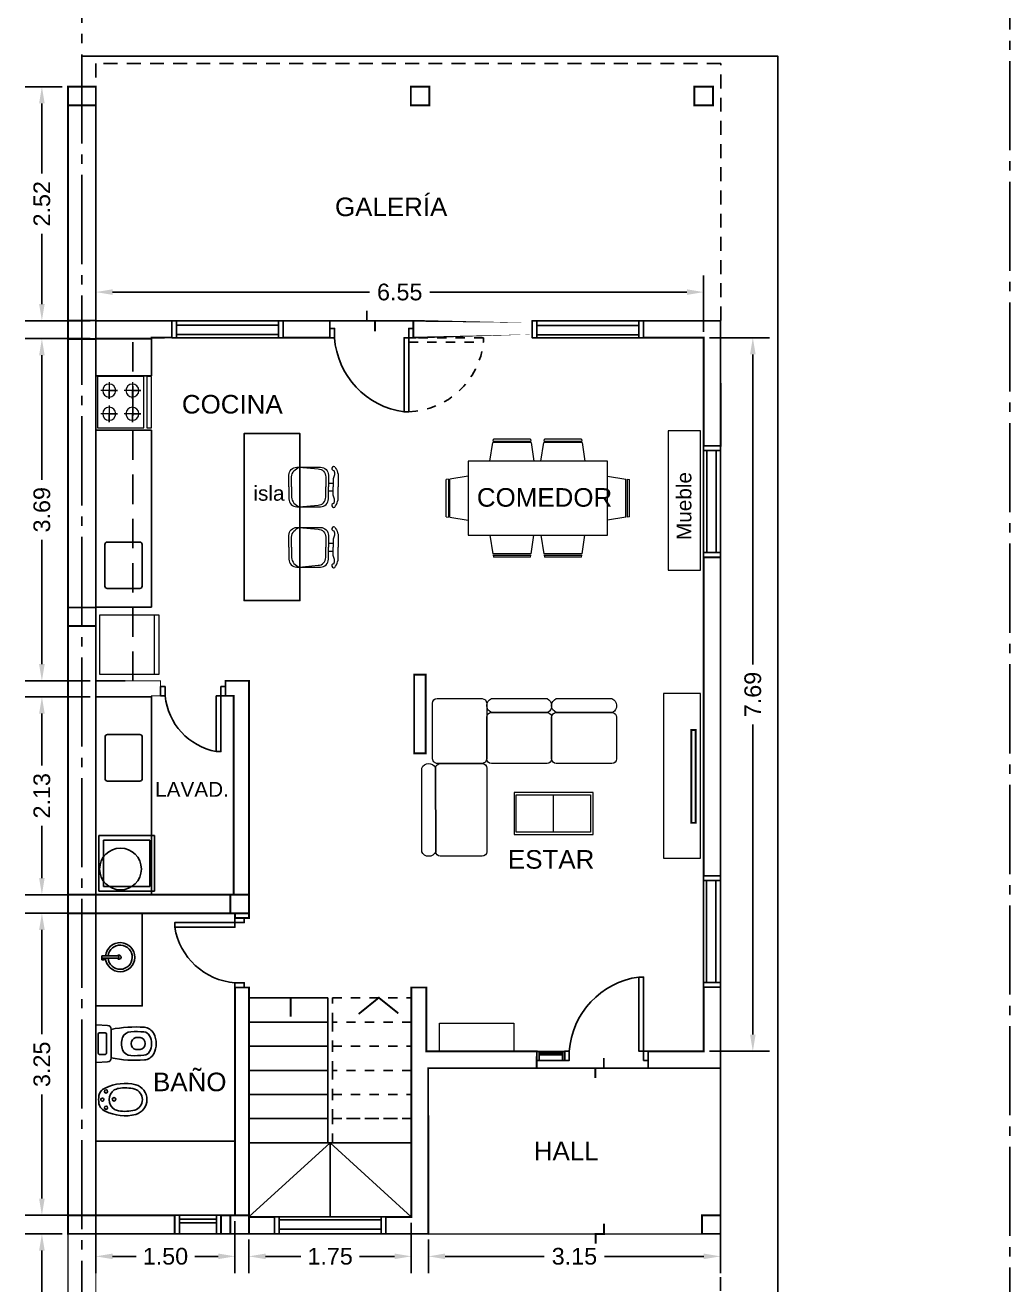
# Model space of a CAD drawing. Header units: millimetres. Extents: x -13913 to 5993, y 1496 to 3225.
# Drawn here: x 2991.16 to 3001.77, y 1663.26 to 1676.83 of the extents above; entities that cross this region are included whole.
import ezdxf

# ---------------------------------------------------------------- set-up
doc = ezdxf.new("R2010")
doc.units = ezdxf.units.MM
doc.header["$PDMODE"] = 35
for name, pattern in [('ACAD_ISO04W100', [30, 24, -3, 0, -3]), ('CONTINUA', [200, 100, 100]), ('DASHED', [0.75, 0.5, -0.25]), ('DASHED2', [9.524999999999999, 6.35, -3.175])]:
    doc.linetypes.add(name, pattern=pattern)
doc.layers.get('Defpoints').update_dxf_attribs({"color": 230})
for name, color, linetype in [('EJES', 8, 'Continuous'), ('P0-CARPINTERIAS', 7, 'Continuous'), ('P0-COTAS', 7, 'Continuous'), ('P0-MUROS', 7, 'Continuous'), ('P0-PROYECCION', 7, 'Continuous'), ('P0-SANITARIOS', 7, 'Continuous'), ('P0-SOLADOS', 7, 'Continuous'), ('P0-TEXTOS', 7, 'Continuous')]:
    doc.layers.add(name, color=color, linetype=linetype)
doc.layers.add('P0-MUEBLES', color=250, linetype='Continuous', lineweight=0)
doc.styles.add('Arial02.5', font='arial.ttf', dxfattribs={"width": 0.8, "height": 0.025})
doc.styles.get("Standard").update_dxf_attribs({"font": 'arial.ttf'})
doc.dimstyles.get("Standard").update_dxf_attribs({"dimtxt": 0.18, "dimasz": 0.18, "dimexe": 0.18, "dimexo": 0.0625, "dimgap": 0.09, "dimtad": 0, "dimtih": 1, "dimtoh": 1, "dimzin": 0, "dimdsep": 46, "dimtxsty": 'Standard', "dimcen": 0.09, "dimadec": 0, "dimazin": 0, "dimtfac": 1, "dimtofl": 0, "dimtmove": 0, "dimatfit": 3, "dimfxl": 1, "dimtolj": 1, "dimtzin": 0, "dimarcsym": 0})

# ---------------------------------------------------------------- blocks, each defined once
blk = doc.blocks.new('A$C369133B9')
at = {"color": 0}
for points in [[(-6.730260793119669e-11, 0.5500000693173206), (0.04999999993287929, 0.5500000693173206), (0.04999999993287929, 6.931736606929917e-08), (-6.730260793119669e-11, 6.931736606929917e-08)], [(0.07999999993307938, 0.5500000693173206), (0.5799999999330794, 0.5500000693173206), (0.5799999999330794, 6.931736606929917e-08), (0.07999999993307938, 6.931736606929917e-08), (0.07999999993307938, 0.5500000693173206)]]:
    blk.add_lwpolyline(points, close=True, dxfattribs=at)
for points in [[(0.2049999999330794, 0.4900000693171478), (0.2049999999330794, 0.3100000693170841), (0.2049999999330794, 0.4000000693172296), (0.1149999999329339, 0.4000000693172296), (0.2949999999327702, 0.4000000693172296)], [(0.4549999999330794, 0.4900000693171478), (0.4549999999330794, 0.3100000693170841), (0.4549999999330794, 0.4000000693172296), (0.3649999999329339, 0.4000000693172296), (0.5449999999327702, 0.4000000693172296)], [(0.2049999999330794, 0.2400000693171478), (0.2049999999330794, 0.06000006931708413), (0.2049999999330794, 0.1500000693172296), (0.1149999999329339, 0.1500000693172296), (0.2949999999327702, 0.1500000693172296)], [(0.4549999999330794, 0.2400000693171478), (0.4549999999330794, 0.06000006931708413), (0.4549999999330794, 0.1500000693170023), (0.3649999999329339, 0.1500000693172296), (0.5449999999327702, 0.1500000693172296)]]:
    blk.add_lwpolyline(points, dxfattribs=at)
for points in [[(0.1349999999329157, 0.4000000693172296, -1), (0.2749999999327883, 0.4000000693172296, -1), (0.1349999999329157, 0.4000000693172296, -1)], [(0.3849999999329157, 0.4000000693172296, -1), (0.5249999999327883, 0.4000000693172296, -1), (0.3849999999329157, 0.4000000693172296, -1)], [(0.1349999999329157, 0.1500000693172296, -1), (0.2749999999327883, 0.1500000693172296, -1), (0.1349999999329157, 0.1500000693172296, -1)], [(0.3849999999329157, 0.1500000693172296, -1), (0.5249999999332431, 0.1500000693172296, -1), (0.3849999999329157, 0.1500000693172296, -1)]]:
    blk.add_lwpolyline(points, format="xyb", dxfattribs=at)
blk = doc.blocks.new('mesa 6 sillas')
at = {"linetype": 'Continuous'}
for p, q in [((-54.86698620928655, 56.34689661446828), (-57.99298620928676, 36.33947161446849)), ((-54.85723620928911, 56.34542161446734), (-13.68323620929004, 56.34542161446734)), ((-54.28123620928818, 60.09542161446734), (-54.67173620928952, 57.59647161446628)), ((-13.88523620928754, 57.59542161446734), (-54.66473620928809, 57.59542161446734)), ((-54.28123620928818, 60.09542161446734), (-14.28123620928818, 60.09542161446734)), ((-13.89048620928952, 57.59457161446699), (-14.28123620928818, 60.09542161446734)), ((-10.56923620928865, 36.33947161446849), (-13.69498620928789, 56.34357161446678)), ((0.1330137906988966, 56.34689661446828), (-2.992986209301307, 36.33947161446849)), ((0.1427637906963355, 56.34542161446734), (41.3167637906954, 56.34542161446734)), ((0.7187637906972668, 60.09542161446734), (0.328263790695928, 57.59647161446628)), ((41.11476379069791, 57.59542161446734), (0.3352637906973541, 57.59542161446734)), ((0.7187637906972668, 60.09542161446734), (40.71876379069727, 60.09542161446734)), ((41.10951379069593, 57.59457161446699), (40.71876379069727, 60.09542161446734)), ((44.4307637906968, 36.33947161446849), (41.30501379069756, 56.34357161446678)), ((67.79320107226522, 36.34542161446734), (-82.20679892770568, 36.34542161446734)), ((-82.20679892770568, 36.34542161446734), (-82.20679892770568, -43.65457838552538)), ((67.79320107226522, -43.65457838552538), (67.79320107226522, 36.34542161446734)), ((-105.9567989277057, 16.34542161447098), (-103.4577989277059, 16.73584661446876)), ((-105.9567989277057, 16.34542161447098), (-105.9567989277057, -23.65457838552902)), ((-103.4567989277057, -24.05065338552959), (-103.4567989277057, 16.72887161447215)), ((-102.2082989277042, 16.93112161447061), (-82.20079892770809, 20.05727161447066)), ((-102.2067989277057, 16.92144661446946), (-102.2067989277057, -24.2524533855285)), ((87.7947010722637, 16.93112161447061), (67.78720107226764, 20.05727161447066)), ((87.79320107226522, 16.92144661446946), (87.79320107226522, -24.2524533855285)), ((89.04320107226522, -24.05065338552959), (89.04320107226522, 16.72887161447215)), ((91.54320107226522, 16.34542161447098), (89.04445107226638, 16.73584661446876)), ((91.54320107226522, 16.34542161447098), (91.54320107226522, -23.65457838552902)), ((-103.4560489277028, -24.04535338552887), (-105.9567989277057, -23.65457838552902)), ((-82.20079892770809, -27.36647838553108), (-102.2050489277026, -24.24082838552931)), ((67.78720107226764, -27.36647838553108), (87.79145107226577, -24.24082838552931)), ((89.04245107226598, -24.04535338552887), (91.54320107226522, -23.65457838552902)), ((-82.20679892770568, -43.65457838552538), (67.79320107226522, -43.65457838552538)), ((-54.86698620928655, -63.65607838552387), (-57.99298620928676, -43.6486283855229)), ((-10.56923620928865, -43.6486283855229), (-13.69498620928789, -63.65277838552356)), ((0.1330137906988966, -63.65607838552387), (-2.992986209301307, -43.6486283855229)), ((44.4307637906968, -43.6486283855229), (41.30501379069756, -63.65277838552356)), ((-54.85723620928911, -63.65457838552538), (-13.68323620929004, -63.65457838552538)), ((-54.28123620928818, -67.40457838552538), (-54.67173620928952, -64.9056783855267)), ((-13.88523620928754, -64.90457838552538), (-54.66473620928809, -64.90457838552538)), ((-54.28123620928818, -67.40457838552538), (-14.28123620928818, -67.40457838552538)), ((-13.89048620928952, -64.90375338552258), (-14.28123620928818, -67.40457838552538)), ((0.1427637906963355, -63.65457838552538), (41.3167637906954, -63.65457838552538)), ((0.7187637906972668, -67.40457838552538), (0.328263790695928, -64.9056783855267)), ((41.11476379069791, -64.90457838552538), (0.3352637906973541, -64.90457838552538)), ((0.7187637906972668, -67.40457838552538), (40.71876379069727, -67.40457838552538)), ((41.10951379069593, -64.90375338552258), (40.71876379069727, -67.40457838552538))]:
    blk.add_line(p, q, dxfattribs=at)
blk = doc.blocks.new('A$C86c54758')
at = {"color": 0}
for p, q in [((0.4252681501679945, 0.2627691603192943), (0.4753566130862055, 0.2627691603192943)), ((0.4252681501679945, 0.1773739494285564), (0.4753566130862055, 0.1773739494285564))]:
    blk.add_line(p, q, dxfattribs=at)
for points in [[(0, 0.2200715548740391), (0, 0.3481643711868401, -0.414213562373095), (0.0853952108905105, 0.4335595820659819), (0.3415808435161125, 0.4335595820659819, -0.418376194748687), (0.4252681501679945, 0.3481643711868401), (0.4252681501679945, 0.2200715548740391)], [(0.02685159174779983, 0.2200715548740391), (0.02685159174779983, 0.3290049796976291, -0.2802796934905701), (0.1122468026387651, 0.4335595820659819), (0.3137251621355972, 0.4144001905767709, -0.4183761947486869), (0.3974124687870244, 0.3290049796976291), (0.3974124687870244, 0.2200715548740391)], [(0.4933748875719175, 0.437314733780795, -0.2070656746415199), (0.5305859700256406, 0.3074463003254095), (0.5305859700256406, 0.2200715548740391)], [(0.4856207956213439, 0.3985837998093302, -0.214578381300561), (0.4753566130862055, 0.3077977181806091), (0.4753566130862055, 0.2200715548740391)], [(0, 0.2200715548740391), (0, 0.09197873856123806, 0.414213562373095), (0.0853952108905105, 0.006583527670500189), (0.3415808435161125, 0.006583527670500189, 0.418376194748687), (0.4252681501679945, 0.09197873856123806), (0.4252681501679945, 0.2200715548740391)], [(0.02685159174779983, 0.2200715548740391), (0.02685159174779983, 0.111138130050449, 0.2802796934905701), (0.1122468026387651, 0.006583527670500189), (0.3137251621355972, 0.02574291917130722, 0.4183761947486869), (0.3974124687870244, 0.111138130050449), (0.3974124687870244, 0.2200715548740391)], [(0.4856207956213439, 0.04155930993852053, 0.214578381300561), (0.4753566130862055, 0.1323453915674691), (0.4753566130862055, 0.2200715548740391)], [(0.4933748875719175, 0.002828375967283137, 0.2070656746415199), (0.5305859700256406, 0.1326968094226686), (0.5305859700256406, 0.2200715548740391)]]:
    blk.add_lwpolyline(points, format="xyb", dxfattribs=at)
for centre, start, end in [((0.4828841617577382, 0.4192733526490429), 59.82279938518214, 277.5348476443303), ((0.4828841617577382, 0.02086975709903527), 82.4651523556697, 300.1772006148179)]:
    blk.add_arc(centre, 0.02086975709903901, start, end, dxfattribs=at)
blk = doc.blocks.new('*D82')
at = {"layer": 'Defpoints', "color": 0, "transparency": 16777216}
for p in [(2991.341289707122, 1673.454288202389), (2991.922516515451, 1673.454288202389), (2991.922516513044, 1669.76632388632)]:
    blk.add_point(p, dxfattribs=at)
at = {"layer": 'P0-COTAS', "color": 0, "lineweight": -2, "transparency": 16777216}
for p, q in [((2991.860016515451, 1673.454288202389), (2991.161289707122, 1673.454288202389)), ((2991.341289707122, 1673.274288202389), (2991.341289707122, 1671.934207817888)), ((2991.341289707122, 1669.94632388632), (2991.341289707122, 1671.286404270821)), ((2991.860016513044, 1669.76632388632), (2991.161289707122, 1669.76632388632))]:
    blk.add_line(p, q, dxfattribs=at)
at = {"layer": 'P0-COTAS', "color": 0, "transparency": 16777216}
for points in [[(2991.311289707121, 1673.274288202389), (2991.371289707122, 1673.274288202389), (2991.341289707122, 1673.454288202389)], [(2991.311289707121, 1669.94632388632), (2991.371289707122, 1669.94632388632), (2991.341289707122, 1669.76632388632)]]:
    blk.add_solid(points, dxfattribs=at)
at = {"layer": 'P0-COTAS', "color": 0, "transparency": 16777216, "insert": (2991.341289707122, 1671.610306044353), "char_height": 0.18, "attachment_point": 5, "rotation": 90}
blk.add_mtext('\\A1;3.69', dxfattribs=at)
blk = doc.blocks.new('*D85')
at = {"layer": 'Defpoints', "color": 0, "transparency": 16777216}
for p in [(2998.472310857686, 1673.955606175984), (2991.922824696754, 1673.567598333709), (2998.472310857686, 1673.464328602629)]:
    blk.add_point(p, dxfattribs=at)
at = {"layer": 'P0-COTAS', "color": 0, "lineweight": -2, "transparency": 16777216}
for p, q in [((2991.922824696754, 1673.630098333709), (2991.922824696754, 1674.135606175985)), ((2998.472310857686, 1673.526828602629), (2998.472310857686, 1674.135606175985)), ((2992.102824696754, 1673.955606175984), (2994.872622347479, 1673.955606175984)), ((2998.292310857686, 1673.955606175984), (2995.52251320696, 1673.955606175984))]:
    blk.add_line(p, q, dxfattribs=at)
at = {"layer": 'P0-COTAS', "color": 0, "transparency": 16777216}
for points in [[(2992.102824696754, 1673.985606175984), (2992.102824696754, 1673.925606175985), (2991.922824696754, 1673.955606175984)], [(2998.292310857686, 1673.985606175984), (2998.292310857686, 1673.925606175985), (2998.472310857686, 1673.955606175984)]]:
    blk.add_solid(points, dxfattribs=at)
at = {"layer": 'P0-COTAS', "color": 0, "transparency": 16777216, "insert": (2995.19756777722, 1673.955606175984), "char_height": 0.18, "attachment_point": 5}
blk.add_mtext('\\A1;6.55', dxfattribs=at)
blk = doc.blocks.new('*D83')
at = {"layer": 'Defpoints', "color": 0, "transparency": 16777216}
for p in [(2991.341289707133, 1669.59432388632), (2991.922516513044, 1669.59432388632), (2991.922310857687, 1667.461827695863)]:
    blk.add_point(p, dxfattribs=at)
at = {"layer": 'P0-COTAS', "color": 0, "lineweight": -2, "transparency": 16777216}
for p, q in [((2991.860016513044, 1669.59432388632), (2991.161289707133, 1669.59432388632)), ((2991.341289707133, 1669.41432388632), (2991.341289707133, 1668.853389570082)), ((2991.341289707133, 1667.641827695863), (2991.341289707133, 1668.202762012101)), ((2991.859810857687, 1667.461827695863), (2991.161289707133, 1667.461827695863))]:
    blk.add_line(p, q, dxfattribs=at)
at = {"layer": 'P0-COTAS', "color": 0, "transparency": 16777216}
for points in [[(2991.311289707132, 1669.41432388632), (2991.371289707133, 1669.41432388632), (2991.341289707133, 1669.59432388632)], [(2991.311289707132, 1667.641827695863), (2991.371289707133, 1667.641827695863), (2991.341289707133, 1667.461827695863)]]:
    blk.add_solid(points, dxfattribs=at)
at = {"layer": 'P0-COTAS', "color": 0, "transparency": 16777216, "insert": (2991.341289707133, 1668.52807579109), "char_height": 0.18, "attachment_point": 5, "rotation": 90}
blk.add_mtext('\\A1;2.13', dxfattribs=at)
blk = doc.blocks.new('*D84')
at = {"layer": 'Defpoints', "color": 0, "transparency": 16777216}
for p in [(2991.922310857687, 1667.261827695863), (2991.341463772074, 1664.007056339116), (2991.922237464723, 1664.007056339116)]:
    blk.add_point(p, dxfattribs=at)
at = {"layer": 'P0-COTAS', "color": 0, "lineweight": -2, "transparency": 16777216}
for p, q in [((2991.859810857687, 1667.261827695863), (2991.161463772075, 1667.261827695863)), ((2991.341463772074, 1667.081827695863), (2991.341463772074, 1665.958834923356)), ((2991.341463772074, 1664.187056339116), (2991.341463772074, 1665.310049111623)), ((2991.859737464723, 1664.007056339116), (2991.161463772075, 1664.007056339116))]:
    blk.add_line(p, q, dxfattribs=at)
at = {"layer": 'P0-COTAS', "color": 0, "transparency": 16777216}
for points in [[(2991.311463772074, 1667.081827695863), (2991.371463772075, 1667.081827695863), (2991.341463772074, 1667.261827695863)], [(2991.311463772074, 1664.187056339116), (2991.371463772075, 1664.187056339116), (2991.341463772074, 1664.007056339116)]]:
    blk.add_solid(points, dxfattribs=at)
at = {"layer": 'P0-COTAS', "color": 0, "transparency": 16777216, "insert": (2991.341463772074, 1665.634442017488), "char_height": 0.18, "attachment_point": 5, "rotation": 90}
blk.add_mtext('\\A1;3.25', dxfattribs=at)
blk = doc.blocks.new('A$C699B31DF')
at = {"color": 0}
for p, q in [((0.4849992751010177, 0.3588962493831787), (0.4849992751010177, 0.04534280128427781)), ((0.5231829304807434, 0.3988549510329449), (0.6416358571768797, 0.404239174973327)), ((0.5348190914064617, 0.3030432837879289), (0.5348190914064617, 0.2021195253332735)), ((0.6114749993330406, 0.318134688200189), (0.5499104958189491, 0.318134688200189)), ((0.6265664037455281, 0.3030432837877015), (0.6265664037455281, 0.1011957668793002)), ((0.6499991101009073, 0.3962474346433282), (0.6499991101009073, 0.007991616023446113)), ((0.2195786798197332, 0.2669680906080885), (0.1743981431659449, 0.2669680906080885)), ((0.2195786798197332, 0.1372709600586859), (0.1743981431659449, 0.1372709600586859)), ((0.5348190914064617, 0.1011957668793002), (0.5348190914064617, 0.2021195253332735)), ((0.5231829304807434, 0.005384099634511585), (0.6416358571768797, -1.243065526068676e-07)), ((0.6114749993330406, 0.08610436246681274), (0.5499104958189491, 0.08610436246681274))]:
    blk.add_line(p, q, dxfattribs=at)
for centre, radius, start, end in [((0.2353936139129473, 0.2021195253332735), 0.2353938538121369, 152.4142512385949, 207.5857487614051), ((0.1375493564187309, 0.2532402826966518), 0.124999875, 94.49281234695985, 152.4142512385718), ((0.2353936139129473, 0.2021195253332735), 0.1853939038119012, 152.4142512385718, 207.5857487614282), ((0.1375493564187309, 0.2532402826966518), 0.074999925, 94.49281234695985, 152.4142512385718), ((0.2275675885994133, -0.892387194597859), 1.274158523253976, 78.34368984010324, 94.49281234695985), ((0.2275675885994133, -0.892387194597859), 1.224158573253976, 87.85750542334095, 94.49281234695985), ((0.2685542589647412, 0.2298629071024152), 0.1011656232329548, 22.76794212124101, 87.29275038598271), ((0.5249992351009496, 0.3588962493831787), 0.03999995999999999, 92.60256220251696, 180), ((0.5499104958189491, 0.3030432837879289), 0.01509140441244144, 90, 180), ((0.6114749993330406, 0.3030432837877015), 0.01509140441244144, 0, 90), ((0.6419991181010118, 0.3962474346433282), 0.007999992, 0, 92.60256220251696), ((0.1836702442860769, 0.2021195253332735), 0.06550807795523232, 98.13704675949771, 261.8629532405023), ((0.2022930510079277, 0.2021195253332735), 0.06711281086055336, 284.9253773383625, 75.07462266163745), ((0.2016172329731489, 0.2021195253332735), 0.1736238863346479, 337.3386471632541, 22.66135283674592), ((0.1375493564187309, 0.1509987679708047), 0.124999875, 207.5857487614282, 265.5071876530401), ((0.1375493564187309, 0.1509987679708047), 0.074999925, 207.5857487614282, 265.5071876530401), ((0.2275675885994133, 1.296626245265315), 1.274158523253976, 265.5071876530401, 281.6563101598967), ((0.2275675885994133, 1.296626245265315), 1.224158573253976, 265.5071876530401, 272.142494576659), ((0.2685542589647412, 0.1743761435645865), 0.1011656232329548, 272.7072496140173, 337.232057878759), ((0.5249992351009496, 0.04534280128427781), 0.03999995999999999, 180, 267.3974377974831), ((0.5499104958189491, 0.1011957668793002), 0.01509140441244144, 180, 270), ((0.6114749993330406, 0.1011957668793002), 0.01509140441244144, 270, 0), ((0.6419991181010118, 0.007991616023446113), 0.007999992, 267.3974377974831, 0)]:
    blk.add_arc(centre, radius, start, end, dxfattribs=at)
blk = doc.blocks.new('A$C9e56f727')
at = {"color": 0}
for p, q in [((0.3012229831451805, 0.06868654988284106), (0.312303137418894, 0.08470504676984092)), ((0.324080900079025, 0.05287550045750322), (0.3012229831451805, 0.06868654988284106)), ((0.312303137418894, 0.08470504676984092), (0.335172913333281, 0.06888579436963482)), ((0.335172913333281, 0.06888579436963482), (0.324080900079025, 0.05287550045750322))]:
    blk.add_line(p, q, dxfattribs=at)
for points in [[(0.324080900079025, 0.05287550045750322), (0.3108536463946621, 0.03378318472732644), (0.1599600647664374, 0.138157782115286), (0.1731873184512551, 0.1572500978454627)], [(0.3303802301893484, 0.06237215728128831), (0.3279768353454529, 0.05890307940012462), (0.3138334204622879, 0.06870170934439557), (0.3162368153066382, 0.07217078722555925)]]:
    blk.add_lwpolyline(points, close=True, dxfattribs=at)
for centre, radius, start, end in [((0.1576439598838988, 0.1576439598838988), 0.1576439598839774, 328.425509931754, 319.9744832418706), ((0.1577176676541967, 0.1576585555860675), 0.1301275319535387, 329.0575585478952, 318.8141038887324), ((0.1673526593071983, 0.1506418241312986), 0.02244662317999803, 348.2819895439939, 285.1804869044649)]:
    blk.add_arc(centre, radius, start, end, dxfattribs=at)
blk = doc.blocks.new('A$Cc807aeb1')
at = {"color": 0}
for centre, radius in [((0.08640022000508907, 0.4400060993045827), 0.017), ((0.1744002200052819, 0.4800060993045463), 0.017), ((0.2624002200054747, 0.4400060993045827), 0.017), ((0.1712408305584177, 0.353690291617113), 0.01894729213688606)]:
    blk.add_circle(centre, radius, dxfattribs=at)
for centre, radius, start, end in [((0.4712335708445607, 0.235610458442352), 0.4712335708444343, 153.1577179717492, 194.2009135201477), ((0.1684697646032873, 0.4001243890127171), 0.1272076627110892, 128.1192821237274, 157.7022820800198), ((0.1645860380604063, 0.3718727762336584), 0.1484580734459144, 86.2095589188298, 120.184049312805), ((0.1842144019506122, 0.3718727762336584), 0.1484580734459144, 59.81595068719498, 93.79044108117019), ((0.1803306754077312, 0.4001243890127171), 0.1272076627110892, 22.29771791998024, 51.88071787627261), ((-0.122433130833997, 0.235610458442352), 0.4712335708444343, 345.7990864798523, 26.84228202825083), ((0.4712335708445607, 0.235610458442352), 0.4232335708444344, 170.5934899977578, 194.2009135201477), ((0.1997262118034087, 0.2790568852537945), 0.1482839223601861, 150.4551894833662, 170.0090975418692), ((0.1744002200052819, 0.2793436612569167), 0.1267021462642712, 90, 144.9120287821523), ((0.1744002200052819, 0.2793436612569167), 0.1267021462642712, 35.08797121784769, 90), ((0.1490742282076098, 0.2790568852537945), 0.1482839223601861, 9.990902458130774, 29.54481051663381), ((-0.122433130833997, 0.235610458442352), 0.4232335708444344, 345.7990864798523, 9.406510002242223), ((0.1729824474991801, 0.1647824026297258), 0.1647824026296594, 195.7672310540785, 270.492973654224), ((0.1729824474991801, 0.1647824026297258), 0.1167824026296594, 196.4302177297738, 270.492973654224), ((0.1758179925113836, 0.1647824026297258), 0.1647824026296594, 269.507026345776, 344.2327689459214), ((0.1758179925113836, 0.1647824026297258), 0.1167824026296594, 269.507026345776, 343.5697822702261)]:
    blk.add_arc(centre, radius, start, end, dxfattribs=at)
blk = doc.blocks.new('*D86')
at = {"layer": 'Defpoints', "color": 0, "transparency": 16777216}
for p in [(2991.622516513044, 1663.807327695863), (2991.341463772073, 1657.80732388632), (2991.622516513044, 1657.80732388632)]:
    blk.add_point(p, dxfattribs=at)
at = {"layer": 'P0-COTAS', "color": 0, "lineweight": -2, "transparency": 16777216}
for p, q in [((2991.560016513044, 1663.807327695863), (2991.161463772073, 1663.807327695863)), ((2991.341463772073, 1663.627327695863), (2991.341463772073, 1661.131288956167)), ((2991.341463772073, 1657.98732388632), (2991.341463772073, 1660.483362626017)), ((2991.560016513044, 1657.80732388632), (2991.161463772073, 1657.80732388632))]:
    blk.add_line(p, q, dxfattribs=at)
at = {"layer": 'P0-COTAS', "color": 0, "transparency": 16777216}
for points in [[(2991.311463772072, 1663.627327695863), (2991.371463772073, 1663.627327695863), (2991.341463772073, 1663.807327695863)], [(2991.311463772072, 1657.98732388632), (2991.371463772073, 1657.98732388632), (2991.341463772073, 1657.80732388632)]]:
    blk.add_solid(points, dxfattribs=at)
at = {"layer": 'P0-COTAS', "color": 0, "transparency": 16777216, "insert": (2991.341463772073, 1660.80732579109), "char_height": 0.18, "attachment_point": 5, "rotation": 90}
blk.add_mtext('\\A1;6.00', dxfattribs=at)
blk = doc.blocks.new('*D87')
at = {"layer": 'Defpoints', "color": 0, "transparency": 16777216}
for p in [(2998.472310857687, 1673.46432860263), (2998.472516513044, 1665.774327695863), (2999.003213318267, 1665.774327695863)]:
    blk.add_point(p, dxfattribs=at)
at = {"layer": 'P0-COTAS', "color": 0, "lineweight": -2, "transparency": 16777216}
for p, q in [((2998.534810857687, 1673.46432860263), (2999.183213318267, 1673.46432860263)), ((2999.003213318267, 1673.28432860263), (2999.003213318267, 1669.942554615822)), ((2999.003213318267, 1665.954327695863), (2999.003213318267, 1669.29610168267)), ((2998.535016513044, 1665.774327695863), (2999.183213318267, 1665.774327695863))]:
    blk.add_line(p, q, dxfattribs=at)
at = {"layer": 'P0-COTAS', "color": 0, "transparency": 16777216}
for points in [[(2998.973213318267, 1673.28432860263), (2999.033213318267, 1673.28432860263), (2999.003213318267, 1673.46432860263)], [(2998.973213318267, 1665.954327695863), (2999.033213318267, 1665.954327695863), (2999.003213318267, 1665.774327695863)]]:
    blk.add_solid(points, dxfattribs=at)
at = {"layer": 'P0-COTAS', "color": 0, "transparency": 16777216, "insert": (2999.003213318267, 1669.619328149245), "char_height": 0.18, "attachment_point": 5, "rotation": 90}
blk.add_mtext('\\A1;7.69', dxfattribs=at)
blk = doc.blocks.new('*D88')
at = {"layer": 'Defpoints', "color": 0, "transparency": 16777216}
for p in [(2995.322310857706, 1663.989327939432), (2993.572516513043, 1663.807323886319), (2995.322310857706, 1663.564905988209)]:
    blk.add_point(p, dxfattribs=at)
at = {"layer": 'P0-COTAS', "color": 0, "lineweight": -2, "transparency": 16777216}
for p, q in [((2995.322310857706, 1663.926827939432), (2995.322310857706, 1663.384905988209)), ((2993.572516513043, 1663.744823886319), (2993.572516513043, 1663.384905988209)), ((2993.752516513043, 1663.564905988209), (2994.131431420709, 1663.564905988209)), ((2995.142310857706, 1663.564905988209), (2994.763395950041, 1663.564905988209))]:
    blk.add_line(p, q, dxfattribs=at)
at = {"layer": 'P0-COTAS', "color": 0, "transparency": 16777216}
for points in [[(2993.752516513043, 1663.594905988209), (2993.752516513043, 1663.534905988209), (2993.572516513043, 1663.564905988209)], [(2995.142310857706, 1663.594905988209), (2995.142310857706, 1663.534905988209), (2995.322310857706, 1663.564905988209)]]:
    blk.add_solid(points, dxfattribs=at)
at = {"layer": 'P0-COTAS', "color": 0, "transparency": 16777216, "insert": (2994.447413685375, 1663.564905988209), "char_height": 0.18, "attachment_point": 5}
blk.add_mtext('\\A1;1.75', dxfattribs=at)
blk = doc.blocks.new('*D89')
at = {"layer": 'Defpoints', "color": 0, "transparency": 16777216}
for p in [(2995.506516513044, 1663.807323886319), (2998.654310857686, 1663.807321160882), (2998.654310857686, 1663.564905988209)]:
    blk.add_point(p, dxfattribs=at)
at = {"layer": 'P0-COTAS', "color": 0, "lineweight": -2, "transparency": 16777216}
for p, q in [((2995.506516513044, 1663.744823886319), (2995.506516513044, 1663.384905988209)), ((2998.654310857686, 1663.744821160882), (2998.654310857686, 1663.384905988209)), ((2995.686516513043, 1663.564905988209), (2996.756020779499, 1663.564905988209)), ((2998.474310857686, 1663.564905988209), (2997.404806591231, 1663.564905988209))]:
    blk.add_line(p, q, dxfattribs=at)
at = {"layer": 'P0-COTAS', "color": 0, "transparency": 16777216}
for points in [[(2995.686516513043, 1663.594905988209), (2995.686516513043, 1663.534905988209), (2995.506516513044, 1663.564905988209)], [(2998.474310857686, 1663.594905988209), (2998.474310857686, 1663.534905988209), (2998.654310857686, 1663.564905988209)]]:
    blk.add_solid(points, dxfattribs=at)
at = {"layer": 'P0-COTAS', "color": 0, "transparency": 16777216, "insert": (2997.080413685365, 1663.564905988209), "char_height": 0.18, "attachment_point": 5}
blk.add_mtext('\\A1;3.15', dxfattribs=at)
blk = doc.blocks.new('*D90')
at = {"layer": 'Defpoints', "color": 0, "transparency": 16777216}
for p in [(2991.341289707125, 1676.168816106769), (2991.622516513045, 1676.168816106769), (2991.922824696755, 1673.646316260692)]:
    blk.add_point(p, dxfattribs=at)
at = {"layer": 'P0-COTAS', "color": 0, "lineweight": -2, "transparency": 16777216}
for p, q in [((2991.560016513045, 1676.168816106769), (2991.161289707125, 1676.168816106769)), ((2991.341289707125, 1675.988816106769), (2991.341289707125, 1675.231959089597)), ((2991.341289707125, 1673.826316260692), (2991.341289707125, 1674.583173277864)), ((2991.860324696755, 1673.646316260692), (2991.161289707125, 1673.646316260692))]:
    blk.add_line(p, q, dxfattribs=at)
at = {"layer": 'P0-COTAS', "color": 0, "transparency": 16777216}
for points in [[(2991.311289707125, 1675.988816106769), (2991.371289707125, 1675.988816106769), (2991.341289707125, 1676.168816106769)], [(2991.311289707125, 1673.826316260692), (2991.371289707125, 1673.826316260692), (2991.341289707125, 1673.646316260692)]]:
    blk.add_solid(points, dxfattribs=at)
at = {"layer": 'P0-COTAS', "color": 0, "transparency": 16777216, "insert": (2991.341289707125, 1674.907566183729), "char_height": 0.18, "attachment_point": 5, "rotation": 90}
blk.add_mtext('\\A1;2.52', dxfattribs=at)
blk = doc.blocks.new('*D115')
at = {"layer": 'Defpoints', "color": 0, "transparency": 16777216}
for p in [(2991.923263454375, 1664.007056661952), (2993.422310857686, 1664.007056661952), (2993.422310857686, 1663.564905988209)]:
    blk.add_point(p, dxfattribs=at)
at = {"layer": 'P0-COTAS', "color": 0, "lineweight": -2, "transparency": 16777216}
for p, q in [((2991.923263454375, 1663.944556661952), (2991.923263454375, 1663.384905988209)), ((2993.422310857686, 1663.944556661952), (2993.422310857686, 1663.384905988209)), ((2992.103263454374, 1663.564905988209), (2992.35778715603, 1663.564905988209)), ((2993.242310857686, 1663.564905988209), (2992.98778715603, 1663.564905988209))]:
    blk.add_line(p, q, dxfattribs=at)
at = {"layer": 'P0-COTAS', "color": 0, "transparency": 16777216}
for points in [[(2992.103263454374, 1663.594905988209), (2992.103263454374, 1663.534905988209), (2991.923263454375, 1663.564905988209)], [(2993.242310857686, 1663.594905988209), (2993.242310857686, 1663.534905988209), (2993.422310857686, 1663.564905988209)]]:
    blk.add_solid(points, dxfattribs=at)
at = {"layer": 'P0-COTAS', "color": 0, "transparency": 16777216, "insert": (2992.67278715603, 1663.564905988209), "char_height": 0.18, "attachment_point": 5}
blk.add_mtext('\\A1;1.50', dxfattribs=at)

msp = doc.modelspace()

# ---------------------------------------------------------------- linework, layer by layer
at = {"layer": 'EJES', "color": 18, "linetype": 'ACAD_ISO04W100', "ltscale": 0.04, "true_color": 0x000000}
for points in [[(2991.772516513043, 1689.517608354398), (2991.772516513043, 1657.113587353871)], [(3001.772516513043, 1689.444853975003), (3001.772516513043, 1657.113587353871)]]:
    msp.add_lwpolyline(points, dxfattribs=at)
at = {"layer": 'P0-CARPINTERIAS', "linetype": 'CONTINUA'}
for points in [[(2992.741477524352, 1673.646328602629), (2993.941477524352, 1673.64632860263), (2993.941477524353, 1673.464328602628), (2992.741477524352, 1673.46432860263), (2992.741477524352, 1673.646328602629), (2992.791477524353, 1673.646328602629), (2992.791477524353, 1673.46432860263), (2993.891478524352, 1673.46432860263), (2993.891475329914, 1673.64641193962), (2993.891478524352, 1673.598328652629), (2992.791477524353, 1673.598328652629), (2992.791477524353, 1673.49832885263), (2993.891478524352, 1673.49832885263)], [(2997.824810458285, 1673.6462729612), (2996.624810458285, 1673.646272961203), (2996.624822662793, 1673.464328602626), (2997.824822657392, 1673.46440909651), (2997.824810458285, 1673.646272961203), (2997.774810458285, 1673.646272961203), (2997.774822662791, 1673.464328602628), (2996.674821662787, 1673.464328602626), (2996.674809458285, 1673.646272961203), (2996.674809458285, 1673.596273011202), (2997.774810458285, 1673.596273011202), (2997.774810458285, 1673.496273211203), (2996.674809458285, 1673.496273211203)], [(2998.654208030007, 1671.09849436253), (2998.654208030011, 1672.298494362529), (2998.472208030006, 1672.29849436253), (2998.472208030008, 1671.09849436253), (2998.65420803001, 1671.09849436253), (2998.654208030009, 1671.148493748789), (2998.472208030008, 1671.14849436253), (2998.472208030008, 1672.24849536253), (2998.654208030011, 1672.248495362529), (2998.606208080005, 1672.24849536253), (2998.606208080005, 1671.14849436253), (2998.506208280005, 1671.14849436253), (2998.506208280005, 1672.24849536253)], [(2998.654310857685, 1666.465161029196), (2998.654310857687, 1667.665161029196), (2998.472310857684, 1667.665161029196), (2998.472310857685, 1666.465161029196), (2998.654310857687, 1666.465161029196), (2998.654310857687, 1666.515161029196), (2998.472310857685, 1666.515161029196), (2998.472310857684, 1667.615162029196), (2998.654310857687, 1667.615162029196), (2998.604310907687, 1667.615162029196), (2998.604310907687, 1666.515161029196), (2998.504311107687, 1666.515161029196), (2998.504311107687, 1667.615162029196)], [(2996.975501402228, 1665.676398860413), (2996.675501402228, 1665.676398860411), (2996.675501402227, 1665.773898860412), (2996.975501402228, 1665.77389886041), (2996.975501402228, 1665.676398860412), (2996.950501402228, 1665.676398860412), (2996.950501402228, 1665.77389886041), (2996.700500402228, 1665.77389886041), (2996.700500402229, 1665.676398860411), (2996.700500402228, 1665.737045197316), (2996.950501402228, 1665.737045197316), (2996.950501402228, 1665.754851669337), (2996.700500402228, 1665.754851669337)], [(2992.772516513043, 1664.007323586319), (2993.272516513044, 1664.007323586321), (2993.272516513044, 1663.807323886319), (2992.772516513044, 1663.807323886321), (2992.772516513043, 1664.007323586319), (2992.822516502923, 1664.007323586319), (2992.822516513043, 1663.807323886321), (2993.222517513044, 1663.807323886321), (2993.222517513043, 1664.007323586321), (2993.222517513043, 1663.967323586321), (2992.822516513043, 1663.967323586321), (2992.822516513043, 1663.927323586321), (2993.222517513043, 1663.927323586321)], [(2995.047516513043, 1663.80732388632), (2993.847516513044, 1663.807323886318), (2993.847310857686, 1663.989327695861), (2995.047310857686, 1663.989327695858), (2995.047516513043, 1663.807323886318), (2994.997516513043, 1663.807323886318), (2994.997516513043, 1663.98941052341), (2993.897309857686, 1663.989327695862), (2993.897515513043, 1663.807323886318), (2993.897515513043, 1663.857323836318), (2994.997516513043, 1663.857323836318), (2994.997516513043, 1663.957323636318), (2993.897515513043, 1663.957323636318)]]:
    msp.add_lwpolyline(points, dxfattribs=at)
for points in [[(2995.244930978249, 1672.66432860263), (2995.294808993618, 1672.66432860263), (2995.294808993618, 1673.56432860263), (2995.344808993614, 1673.56432860263), (2995.344808993614, 1673.464328602629), (2995.244808993615, 1673.464328602629), (2995.244930978249, 1672.66432860263, -0.3543372764107481), (2994.494809843614, 1673.464328602629), (2994.494809843614, 1673.56432860263), (2994.444809843613, 1673.56432860263), (2994.444809843614, 1673.464328602629), (2994.494809843614, 1673.464328602629)], [(2993.219934542321, 1669.004327695863), (2993.269812557689, 1669.004327695863), (2993.269812557689, 1669.704327695863), (2993.319812557685, 1669.704327695863), (2993.319812557686, 1669.604327695862), (2993.219812557687, 1669.604327695862), (2993.219934542321, 1669.004327695863, -0.3337391518611839), (2992.669813407685, 1669.604327695862), (2992.669813407685, 1669.704327695863), (2992.619813407684, 1669.704327695863), (2992.619813407685, 1669.604327695862), (2992.669813407685, 1669.604327695862)], [(2992.772310129113, 1667.111949559216), (2992.772310129113, 1667.161827635151), (2993.522310979115, 1667.161827635151), (2993.522310979115, 1667.211827695862), (2993.422310857686, 1667.211827695862), (2993.422310857686, 1667.111827574434), (2992.772310129113, 1667.111949559216, 0.3456514478971462), (2993.422310857686, 1666.512425925751), (2993.522310979115, 1666.512425925751), (2993.522310979115, 1666.462425865036), (2993.422310857686, 1666.462425865037), (2993.422310857686, 1666.512425925751)], [(2997.774932721039, 1666.574328424433), (2997.824810796974, 1666.574328424433), (2997.824810796974, 1665.676398860412), (2997.874810857685, 1665.676398860412), (2997.874810857685, 1665.774327695861), (2997.774810736257, 1665.774327695861), (2997.774932721039, 1666.574328424433, 0.356491817438822), (2997.0248109184, 1665.774327695861), (2997.0248109184, 1665.676398860412), (2996.974810857685, 1665.676398860412), (2996.974810857686, 1665.774327695861), (2997.0248109184, 1665.774327695861)]]:
    msp.add_lwpolyline(points, format="xyb", dxfattribs=at)
at = {"layer": 'P0-CARPINTERIAS', "linetype": 'DASHED', "ltscale": 0.2}
msp.add_lwpolyline([(2995.294808993614, 1673.464328602629), (2995.294808993614, 1673.417221588881), (2996.10036373405, 1673.417221588881), (2996.10036373405, 1673.464328602629)], close=True, dxfattribs=at)
msp.add_lwpolyline([(2995.294808993612, 1672.664328602629, 0.3723895139197995), (2996.10036373405, 1673.417221588881, -1.49403761260948)], format="xyb", dxfattribs=at)
at = {"layer": 'P0-MUEBLES'}
for points in [[(2998.438984446174, 1672.459946454865), (2998.088984446174, 1672.459946454865), (2998.088984446174, 1670.959946454865), (2998.438984446176, 1670.959946454865)], [(2998.440507520902, 1669.630642892175), (2998.040507520901, 1669.630642892175), (2998.040508386041, 1667.854827900716), (2998.44050838604, 1667.854827900716)], [(2996.45144584437, 1668.537272561054), (2996.85144584437, 1668.537272561054), (2996.85144584437, 1668.137272561053), (2996.45144584437, 1668.137272561053)], [(2996.853989204558, 1668.537272561054), (2997.253989204558, 1668.537272561054), (2997.253989204558, 1668.137272561053), (2996.853989204558, 1668.137272561053)], [(2996.426511504329, 1666.077662093862), (2996.426511504329, 1665.777662093862), (2995.626511504329, 1665.777662093862), (2995.626511504329, 1666.077662093862)]]:
    msp.add_lwpolyline(points, close=True, dxfattribs=at)
for points in [[(2991.961659398475, 1669.838957584026), (2992.606644887762, 1669.838957584026), (2992.606644887762, 1670.475579509235), (2991.961664048476, 1670.475579509235), (2991.961664048476, 1669.838957584026), (2992.556644887762, 1669.838957584026), (2992.556644887762, 1670.475579509235)], [(2996.431542980778, 1668.562272561054), (2996.431542980778, 1668.112272561054), (2997.281542980777, 1668.112272561054), (2997.281542980777, 1668.562272561054), (2996.431542980778, 1668.562272561054)]]:
    msp.add_lwpolyline(points, dxfattribs=at)
for points in [[(2995.550504345038, 1669.525656808303, -0.4142135623719296), (2995.600504345039, 1669.575656808303), (2996.085076753675, 1669.575656808303), (2996.120432092735, 1669.561012147362), (2996.135076753675, 1669.525656808303), (2996.135076753676, 1668.925738876861), (2996.120432092735, 1668.890383537801), (2996.085116718298, 1668.875493968784), (2995.59352281974, 1668.875249060707), (2995.562968452032, 1668.892787311461), (2995.550504345038, 1668.925738876863), (2995.550504345038, 1669.525656808303)], [(2996.185076753675, 1669.575677373025), (2996.785076753675, 1669.575677373025, -0.6211149464014243), (2996.792058278974, 1669.426167189179, -0.3582952383575994), (2996.835076753675, 1669.375677373025), (2996.835076753675, 1668.925677373025, -0.4142135623724291), (2996.785076753675, 1668.875677373025), (2996.185076753675, 1668.875677373025, -0.4142135623729286), (2996.135076753676, 1668.925677373025), (2996.135076753675, 1669.375677373025, -0.4142135623725955), (2996.185076753675, 1669.425677373025), (2996.792058278974, 1669.426167189179), (2996.18507675371, 1669.425677373025, -0.6666666669015808), (2996.185076753675, 1669.575677373025, 5.000000001179197)], [(2996.885076753676, 1669.575677373025), (2997.485076753675, 1669.575677373025, -0.6211149464014243), (2997.492058278974, 1669.426167189179, -0.3582952383575994), (2997.535076753675, 1669.375677373025), (2997.535076753675, 1668.925677373025, -0.4142135623724291), (2997.485076753675, 1668.875677373025), (2996.885076753675, 1668.875677373025, -0.4142135623729286), (2996.835076753675, 1668.925677373026), (2996.835076753675, 1669.375677373025, -0.4142135623725955), (2996.885076753675, 1669.425677373025), (2997.492058278974, 1669.426167189179), (2996.885076753711, 1669.425677373025, -0.6666666669015808), (2996.885076753676, 1669.575677373025, 5.000000001179197)], [(2995.435116718299, 1667.925493968784), (2995.435116718299, 1668.825493968784, -0.6211149464014243), (2995.584626902145, 1668.832475494083, -0.3582952383575994), (2995.635116718298, 1668.875493968784), (2996.085116718298, 1668.875493968784, -0.4142135623724291), (2996.135116718298, 1668.825493968784), (2996.135116718298, 1667.925493968784, -0.4142135623729286), (2996.085116718298, 1667.875493968784), (2995.635116718298, 1667.875493968784, -0.4142135623725955), (2995.585116718298, 1667.925493968784), (2995.584626902145, 1668.832475494083), (2995.585116718298, 1667.925493968819, -0.6666666669015808), (2995.435116718299, 1667.925493968784, 5.000000001179197)]]:
    msp.add_lwpolyline(points, format="xyb", dxfattribs=at)
at = {"layer": 'P0-MUEBLES', "const_width": 0.02}
msp.add_lwpolyline([(2998.387489897834, 1669.236388489326), (2998.339711506978, 1669.236388489326), (2998.339711506978, 1668.236388489326), (2998.387489897834, 1668.236388489326)], close=True, dxfattribs=at)
at = {"layer": 'P0-MUROS'}
for points, const_width in [([(2991.922516513043, 1673.650323886319), (2991.622489125918, 1673.650323886319), (2991.622343977706, 1676.168816106768), (2991.922679548166, 1676.168816106768)], 0.02), ([(2991.622516513044, 1676.168816106768), (2991.922516513043, 1676.168816106768), (2991.922516513043, 1675.968816106768), (2991.622516513044, 1675.968816106768)], 0.02), ([(2995.517391738469, 1676.168816106768), (2995.517391738469, 1675.968816106768), (2995.317391738469, 1675.968816106768), (2995.317391738469, 1676.168816106768)], 0.02), ([(2998.57329727457, 1676.168829123624), (2998.57329727457, 1675.968829123624), (2998.37329727457, 1675.968829123624), (2998.37329727457, 1676.168829123624)], 0.02), ([(2991.622516513043, 1663.807320076776), (2991.622489125918, 1673.650323886319), (2991.922516513043, 1673.650323886319), (2991.922516513043, 1663.807327695862)], 0.02), ([(2991.622516513044, 1673.650312443409), (2991.922516513043, 1673.650312443409), (2991.922516513043, 1673.450312443409), (2991.622516513044, 1673.450312443409)], 0.02), ([(2991.622516513044, 1670.557068164863), (2991.922516513043, 1670.557068164863), (2991.922516513043, 1670.357068164863), (2991.622516513044, 1670.357068164863)], 0.02), ([(2991.622310857686, 1667.461827695862), (2991.922310857686, 1667.461827695862), (2991.922310857686, 1667.261827695862), (2991.622310857686, 1667.261827695862)], 0.02), ([(2993.372310857686, 1667.461827695862), (2993.572310857686, 1667.461827695862), (2993.572310857686, 1667.261827695862), (2993.372310857686, 1667.261827695862)], 0.02), ([(2993.572516513043, 1663.807323886319), (2993.272310857686, 1663.807327545863), (2993.272310857686, 1664.007327545863), (2993.422310857686, 1664.007325791091), (2993.422310857686, 1666.461829600634), (2993.572310857686, 1666.461827695862), (2993.572310857686, 1664.0073244966)], 0.02), ([(2991.922516513043, 1664.007321366295), (2991.922516513043, 1663.807320076776), (2991.622516513043, 1663.807323886319), (2991.622516513043, 1664.007321366295)], 0.02), ([(2993.372516513044, 1664.007323886319), (2993.572516513043, 1664.007323886319), (2993.572516513043, 1663.807323886319), (2993.372516513044, 1663.807323886319)], 0.02), ([(2998.454310857686, 1664.007323886319), (2998.654310857686, 1664.007323886319), (2998.654310857686, 1663.807323886319), (2998.454310857686, 1663.807323886319)], 0.02), ([(2991.922105202329, 1663.807327695862), (2991.622516513043, 1663.807327695862), (2991.622516513043, 1657.807323886319), (2991.922105202329, 1657.807323886319)], 0.013)]:
    msp.add_lwpolyline(points, close=True, dxfattribs=dict(at, const_width=const_width))
at = {"layer": 'P0-MUROS', "color": 1}
for points, const_width in [([(2991.922310856341, 1673.646316252944), (2992.741477524352, 1673.646328602629), (2992.741477524352, 1673.466323886319), (2992.522310617688, 1673.464328602629), (2992.5223112915, 1673.454288322344), (2991.922310619688, 1673.454288202347)], 0.02), ([(2991.922516513043, 1669.594323886319), (2992.522516513043, 1669.594323886319), (2992.522516513043, 1669.604323886319), (2992.619812982685, 1669.604327695862), (2992.619812132685, 1669.766327695862), (2991.922516513043, 1669.766323886319)], 0.012), ([(2993.572516513043, 1663.807323886319), (2993.847516513044, 1663.80732388632), (2993.847516513044, 1663.989327695889), (2993.572516513043, 1663.98932769589)], 0.02)]:
    msp.add_lwpolyline(points, dxfattribs=dict(at, const_width=const_width))
at = {"layer": 'P0-MUROS', "color": 1, "const_width": 0.02}
for points in [[(2994.444811707685, 1673.646328602629), (2993.941477524352, 1673.646328602629), (2993.941477524352, 1673.464328602628), (2994.444811707685, 1673.464328602629)], [(2996.624813872636, 1673.646330313336), (2995.344811777519, 1673.64632837974), (2995.344811777519, 1673.46432837974), (2996.624813872635, 1673.464330313336)], [(2998.654310857686, 1673.646328602629), (2998.656516513044, 1672.298494362529), (2998.472516513044, 1672.29849436253), (2998.472310857686, 1673.464328602629), (2997.824822665705, 1673.464285170263), (2997.824810458285, 1673.646272961206)], [(2998.65420803001, 1671.09849436253), (2998.654310857687, 1667.665161029196), (2998.472516513041, 1667.665161029196), (2998.472413685366, 1671.09849436253)], [(2995.352810857686, 1668.984794362529), (2995.352810857686, 1669.832494362529), (2995.477310857686, 1669.832494362529), (2995.477310857686, 1668.984794362529)], [(2993.407810857686, 1667.461827695862), (2993.408016513044, 1669.604323886319), (2993.319811707685, 1669.604327695862), (2993.319811707685, 1669.766327695862), (2993.572516513043, 1669.766323886319), (2993.572357134643, 1667.461827695862)], [(2995.504310857686, 1665.592327695862), (2995.506516513044, 1663.807323886319), (2995.047310857686, 1663.807327695862), (2995.047310857686, 1663.98932769589), (2995.322310857686, 1663.989327695861), (2995.322516513043, 1666.461827695862), (2995.484310857686, 1666.461827695862), (2995.484310857686, 1665.774327695859), (2996.674810857686, 1665.774327695864), (2996.673706514393, 1665.592327695862)], [(2998.654310857686, 1666.465161029196), (2998.472516513044, 1666.465161029196), (2998.472516513044, 1665.774327695862), (2997.874810857685, 1665.774327695862), (2997.874810857685, 1665.592327695862), (2998.654310857686, 1665.592327695862)]]:
    msp.add_lwpolyline(points, close=True, dxfattribs=at)
at = {"layer": 'P0-MUROS', "linetype": 'CONTINUA'}
for points in [[(2992.522516515451, 1673.054268202848), (2991.922516515451, 1673.054268202848), (2991.922516515451, 1673.45424806958), (2992.522516515451, 1673.454288336117)], [(2991.922516513043, 1670.561762081294), (2991.922516513043, 1672.46630375305), (2992.522516513044, 1672.46630375305), (2992.522516513044, 1670.561762081294)], [(2993.521189556256, 1670.831327497829), (2993.521189556256, 1672.431327497829), (2994.121189556256, 1672.431327497829), (2994.121189556256, 1670.631327497829), (2993.521189556256, 1670.631327497829)], [(2991.922516513043, 1669.594323886319), (2992.522783614319, 1669.594323886319), (2992.522765806867, 1667.463823886319), (2991.922516513043, 1667.463823886319)]]:
    msp.add_lwpolyline(points, close=True, dxfattribs=at)
at = {"layer": 'P0-MUROS', "const_width": 0.02}
for points in [[(2991.922310857686, 1667.261827695862), (2993.372310857686, 1667.261827695862), (2993.372310857686, 1667.461827695862), (2991.922310857686, 1667.461827695862)], [(2993.572516513043, 1667.261827695862), (2993.572516513043, 1667.211827695862), (2993.422516513043, 1667.211827695862), (2993.422516513043, 1667.261827695862)], [(2991.923263454375, 1664.007056661952), (2992.772516513044, 1664.007323886319), (2992.772516513044, 1663.807323886319), (2991.922105202329, 1663.807327695862)]]:
    msp.add_lwpolyline(points, dxfattribs=at)
at = {"layer": 'P0-MUROS', "linetype": 'Continuous', "ltscale": 0.1}
for points in [[(2993.572310857686, 1666.089327932488), (2993.572310857686, 1666.349327932488), (2994.422310857686, 1666.349327932488), (2994.422310857686, 1666.089327932488)], [(2993.572310857686, 1666.089327932488), (2993.572310857686, 1665.829327932488), (2994.422310857686, 1665.829327932488), (2994.422310857686, 1666.089327932488)], [(2993.572310857686, 1665.569327932488), (2993.572310857686, 1665.829327932488), (2994.422310857686, 1665.829327932488), (2994.422310857686, 1665.569327932488)], [(2993.572310857686, 1665.569327932488), (2993.572310857686, 1665.309327932488), (2994.422310857686, 1665.309327932488), (2994.422310857686, 1665.569327932488)], [(2993.572310857686, 1665.049327932488), (2993.572310857686, 1665.309327932488), (2994.422310857686, 1665.309327932488), (2994.422310857686, 1665.049327932488)], [(2993.572310857686, 1665.049327932488), (2993.572310857686, 1664.789327932488), (2994.422310857686, 1664.789327932488), (2994.422310857686, 1665.049327932488)], [(2995.322310591312, 1664.789327939432), (2995.322310591312, 1663.989327939432), (2994.447310591312, 1663.989327939432), (2994.447310591312, 1664.789327939432)]]:
    msp.add_lwpolyline(points, close=True, dxfattribs=at)
at = {"layer": 'P0-MUROS'}
msp.add_lwpolyline([(2994.022219779327, 1666.352040212804, 0.02, 0.02, 0), (2994.022219779327, 1666.149131063216, 0, 0, 0), (2994.022219779327, 1664.336240026033, 0, 0, 0), (2994.974973143825, 1664.336240026033, 0, 0, 0), (2994.972219779327, 1666.352040195483, 0.02, 0.02, 0), (2995.18271319322, 1666.183382532143, 0.02, 0.02, 0), (2994.972219779327, 1666.352040195483, 0.02, 0.02, 0), (2994.754698881817, 1666.176368708169, 0.02, 0.02, 0)], format="xyseb", dxfattribs=at)
at = {"layer": 'P0-MUROS', "linetype": 'DASHED', "ltscale": 0.2}
for points in [[(2995.322310857686, 1666.349327939432), (2995.322310857686, 1666.089327939432), (2994.472310857686, 1666.089327939432), (2994.472310857686, 1666.349327939432)], [(2995.322310857686, 1665.829327939432), (2995.322310857686, 1666.089327939432), (2994.472310857686, 1666.089327939432), (2994.472310857686, 1665.829327939432)], [(2995.322310857686, 1665.829327939432), (2995.322310857686, 1665.569327939432), (2994.472310857686, 1665.569327939432), (2994.472310857686, 1665.829327939432)], [(2995.322310857686, 1665.309327939432), (2995.322310857686, 1665.569327939432), (2994.472310857686, 1665.569327939432), (2994.472310857686, 1665.309327939432)], [(2995.322310857686, 1665.309327939432), (2995.322310857686, 1665.049327939432), (2994.472310857686, 1665.049327939432), (2994.472310857686, 1665.309327939432)], [(2995.322310857686, 1665.049327939432), (2995.322310857686, 1664.789327939432), (2994.472310857686, 1664.789327939432), (2994.472310857686, 1665.049327939432)]]:
    msp.add_lwpolyline(points, close=True, dxfattribs=at)
at = {"layer": 'P0-MUROS'}
for points in [[(2991.922516513043, 1664.007321366295), (2991.922516513043, 1664.807323886319), (2993.422516513043, 1664.807323886319), (2993.422516513043, 1664.007323886319)], [(2993.572309987574, 1664.789327695904), (2994.447309987574, 1664.789327939446), (2994.447309987574, 1663.989327695904), (2993.572309987574, 1663.989327695904)]]:
    msp.add_lwpolyline(points, close=True, dxfattribs=at)
at = {"layer": 'P0-MUROS', "linetype": 'Continuous', "ltscale": 0.1}
for points in [[(2994.447310591311, 1664.789327939432), (2993.573158628435, 1663.990036106378)], [(2994.447310857717, 1664.789327695861), (2995.322310857717, 1663.989327695861)]]:
    msp.add_lwpolyline(points, dxfattribs=at)
at = {"layer": 'P0-PROYECCION', "linetype": 'DASHED', "ltscale": 0.3}
for points in [[(2998.656516513044, 1673.650323886319), (2998.656516513044, 1676.418816106768), (2991.922516513043, 1676.418816106768), (2991.922516513043, 1676.168816106768)], [(2998.654310857686, 1665.592327695862), (2998.654310857686, 1657.807323886319), (2998.654310857686, 1657.807323886319), (2991.922105202329, 1657.807323886319)]]:
    msp.add_lwpolyline(points, dxfattribs=at)
at = {"layer": 'P0-PROYECCION', "linetype": 'DASHED2', "ltscale": 0.05}
msp.add_lwpolyline([(2992.322516513043, 1669.766323886319), (2992.322516410747, 1673.454261491751), (2991.922516410747, 1673.454261491753), (2991.922516513042, 1672.26625888015), (2991.922516513043, 1672.26625888015), (2991.922516513043, 1669.766323886319)], close=True, dxfattribs=at)
at = {"layer": 'P0-SANITARIOS', "linetype": 'CONTINUA'}
for points in [[(2992.046190031257, 1670.761762081294), (2992.396189681256, 1670.761762081294, 0.4142135623684333), (2992.421189656257, 1670.786762056294), (2992.421189656257, 1671.236761606295, 0.4142135623684333), (2992.396189681256, 1671.261761581294), (2992.046190031256, 1671.261761581294, 0.414213562373761), (2992.021190056256, 1671.236761606295), (2992.021190056256, 1670.786762056294, 0.4142135623664354), (2992.046190031257, 1670.761762081294, 1.00000000001819)], [(2992.047783789319, 1669.187056661952), (2992.397783439319, 1669.187056661952, -0.4142135623684333), (2992.422783414319, 1669.162056686952), (2992.422783414319, 1668.712057136951, -0.4142135623684333), (2992.397783439319, 1668.687057161951), (2992.047783789319, 1668.687057161951, -0.414213562373761), (2992.022783814319, 1668.712057136951), (2992.022783814319, 1669.162056686952, -0.4142135623664354), (2992.047783789319, 1669.187056661952, -1.00000000001819)]]:
    msp.add_lwpolyline(points, format="xyb", dxfattribs=at)
at = {"layer": 'P0-SANITARIOS', "linetype": 'DASHED2', "ltscale": 0.1}
msp.add_lwpolyline([(2991.955515194823, 1667.50021728079), (2991.955515194823, 1668.10021728079), (2992.555515194824, 1668.10021728079), (2992.555515194824, 1667.50021728079), (2991.955515194823, 1667.50021728079)], dxfattribs=at)
msp.add_lwpolyline([(2992.005515194824, 1667.55021728079), (2992.005515194824, 1668.05021728079), (2992.505515194824, 1668.05021728079), (2992.505515194824, 1667.55021728079)], close=True, dxfattribs=at)
at = {"layer": 'P0-SANITARIOS', "color": 6}
msp.add_lwpolyline([(2992.188221363476, 1667.963939377637, -1), (2992.188221363476, 1667.513939377637, -1), (2992.188221363476, 1667.963939377637)], format="xyb", close=True, dxfattribs=at)
at = {"layer": 'P0-SANITARIOS'}
msp.add_lwpolyline([(2992.422476304468, 1667.263319325517), (2991.923393854707, 1667.263319325517), (2991.923459177782, 1666.263266000689), (2992.422541627542, 1666.263266000689)], close=True, dxfattribs=at)
at = {"layer": 'P0-SOLADOS'}
for points in [[(2991.772598030605, 1676.318816106768), (2991.772434995482, 1676.496328602629), (2999.273323310701, 1676.496328602629), (2999.273323310701, 1659.457323886319), (3001.772516513043, 1659.457323886319)], [(2994.444811707685, 1673.646328602629), (2995.344811777519, 1673.64632837974)], [(2998.654310857686, 1665.592327695862), (2998.654310857686, 1663.807323886319), (2995.506521322621, 1663.803431567585)], [(2996.673706514393, 1665.592327695862), (2997.874810857685, 1665.592327695862)]]:
    msp.add_lwpolyline(points, dxfattribs=at)
at = {"layer": 'P0-SOLADOS', "const_width": 0.02}
for points in [[(2994.930224504878, 1673.531313585753), (2994.930224533362, 1673.646328482414), (2994.842828563338, 1673.646328482414), (2994.842828563338, 1673.7542541488)], [(2997.30622132581, 1665.486731798665), (2997.30622132581, 1665.592327695862), (2997.397391812717, 1665.592327695862), (2997.397391812717, 1665.701733386378)], [(2997.308428171347, 1663.700764794693), (2997.308428171347, 1663.80636069189), (2997.399598658254, 1663.80636069189), (2997.399598658254, 1663.915766382406)]]:
    msp.add_lwpolyline(points, dxfattribs=at)

# ---------------------------------------------------------------- block references
at = {"layer": 'P0-MUEBLES', "xscale": -1}
msp.add_blockref('A$C369133B9', (2992.521449605596, 1672.494476540418), dxfattribs=at)
at = {"layer": 'P0-MUEBLES', "xscale": 0.009999999999990905, "yscale": 0.009999999999990905, "zscale": 0.009999999999990905, "rotation": 180}
msp.add_blockref('mesa 6 sillas', (2996.614111989337, 1671.69857965048), dxfattribs=at)
at = {"layer": 'P0-MUEBLES'}
for p in [(2994.003301686094, 1671.635461416211), (2994.003301686094, 1670.985914989348)]:
    msp.add_blockref('A$C86c54758', p, dxfattribs=at)
at = {"layer": 'P0-SANITARIOS', "rotation": 214.8792947054398}
msp.add_blockref('A$C9e56f727', (2992.223825043586, 1667.007601973806), dxfattribs=at)
at = {"layer": 'P0-SANITARIOS', "xscale": -1}
msp.add_blockref('A$C699B31DF', (2992.573117436296, 1665.654944972458), dxfattribs=at)
at = {"layer": 'P0-SANITARIOS', "xscale": -1, "rotation": 90}
msp.add_blockref('A$Cc807aeb1', (2992.473010619589, 1665.428312801778), dxfattribs=at)

# ---------------------------------------------------------------- texts
at = {"layer": 'P0-TEXTOS', "style": 'Arial02.5'}
for s, height, p in [('GALERÍA', 0.2, (2994.499928159508, 1674.774216570793)), ('COCINA', 0.2, (2992.849964451452, 1672.6473519222)), ('isla', 0.16, (2993.620544858829, 1671.70740064263)), ('COMEDOR', 0.2, (2996.02891559215, 1671.643089666929)), ('LAVAD.', 0.16, (2992.56142674267, 1668.517012283331)), ('ESTAR', 0.2, (2996.36380907469, 1667.742564091221)), ('BAÑO', 0.2, (2992.538971458805, 1665.344583805315)), ('HALL ', 0.2, (2996.642718107621, 1664.600782283143))]:
    msp.add_text(s, height=height, dxfattribs=at).set_placement(p)
msp.add_text('Mueble', height=0.16, rotation=90, dxfattribs=at).set_placement((2998.340945765191, 1671.28414420367))

# ---------------------------------------------------------------- dimensions: what is measured, and where the dimension line sits
at = {"layer": 'P0-COTAS'}
for base, p1, p2, picture, middle in [((2991.341289707125, 1676.168816106769), (2991.922824696754, 1673.646316260691), (2991.622516513044, 1676.168816106768), '*D90', (2991.341289707125, 1674.907566183729)), ((2991.341289707122, 1673.454288202389), (2991.922516513043, 1669.766323886319), (2991.92251651545, 1673.454288202388), '*D82', (2991.341289707122, 1671.610306044353)), ((2999.003213318267, 1665.774327695863), (2998.472310857686, 1673.464328602629), (2998.472516513044, 1665.774327695862), '*D87', (2999.003213318267, 1669.619328149245)), ((2991.341289707133, 1669.59432388632), (2991.922310857686, 1667.461827695862), (2991.922516513043, 1669.594323886319), '*D83', (2991.341289707133, 1668.52807579109)), ((2991.341463772074, 1664.007056339116), (2991.922310857686, 1667.261827695862), (2991.922237464722, 1664.007056339115), '*D84', (2991.341463772074, 1665.634442017488)), ((2991.341463772073, 1657.80732388632), (2991.622516513043, 1663.807327695862), (2991.622516513043, 1657.807323886319), '*D86', (2991.341463772073, 1660.80732579109))]:
    dim = msp.add_linear_dim(base=base, p1=p1, p2=p2, angle=90, dimstyle='Standard', override={"dimtih": 0}, dxfattribs=at)
    dim.commit()
    dim.dimension.update_dxf_attribs({"geometry": picture, "text_midpoint": middle})
for base, p1, p2, picture, middle in [((2998.472310857686, 1673.955606175984), (2991.922824696754, 1673.567598333709), (2998.472310857686, 1673.464328602629), '*D85', (2995.19756777722, 1673.955606175984)), ((2993.422310857686, 1663.564905988209), (2991.923263454375, 1664.007056661952), (2993.422310857686, 1664.007056661952), '*D115', (2992.67278715603, 1663.564905988209)), ((2995.322310857706, 1663.564905988209), (2993.572516513043, 1663.807323886319), (2995.322310857706, 1663.989327939432), '*D88', (2994.447413685375, 1663.564905988209)), ((2998.654310857686, 1663.564905988209), (2995.506516513044, 1663.807323886319), (2998.654310857686, 1663.807321160882), '*D89', (2997.080413685365, 1663.564905988209))]:
    dim = msp.add_linear_dim(base=base, p1=p1, p2=p2, dimstyle='Standard', override={"dimtih": 0}, dxfattribs=at)
    dim.commit()
    dim.dimension.update_dxf_attribs({"geometry": picture, "text_midpoint": middle})

doc.saveas('drawing.dxf')
